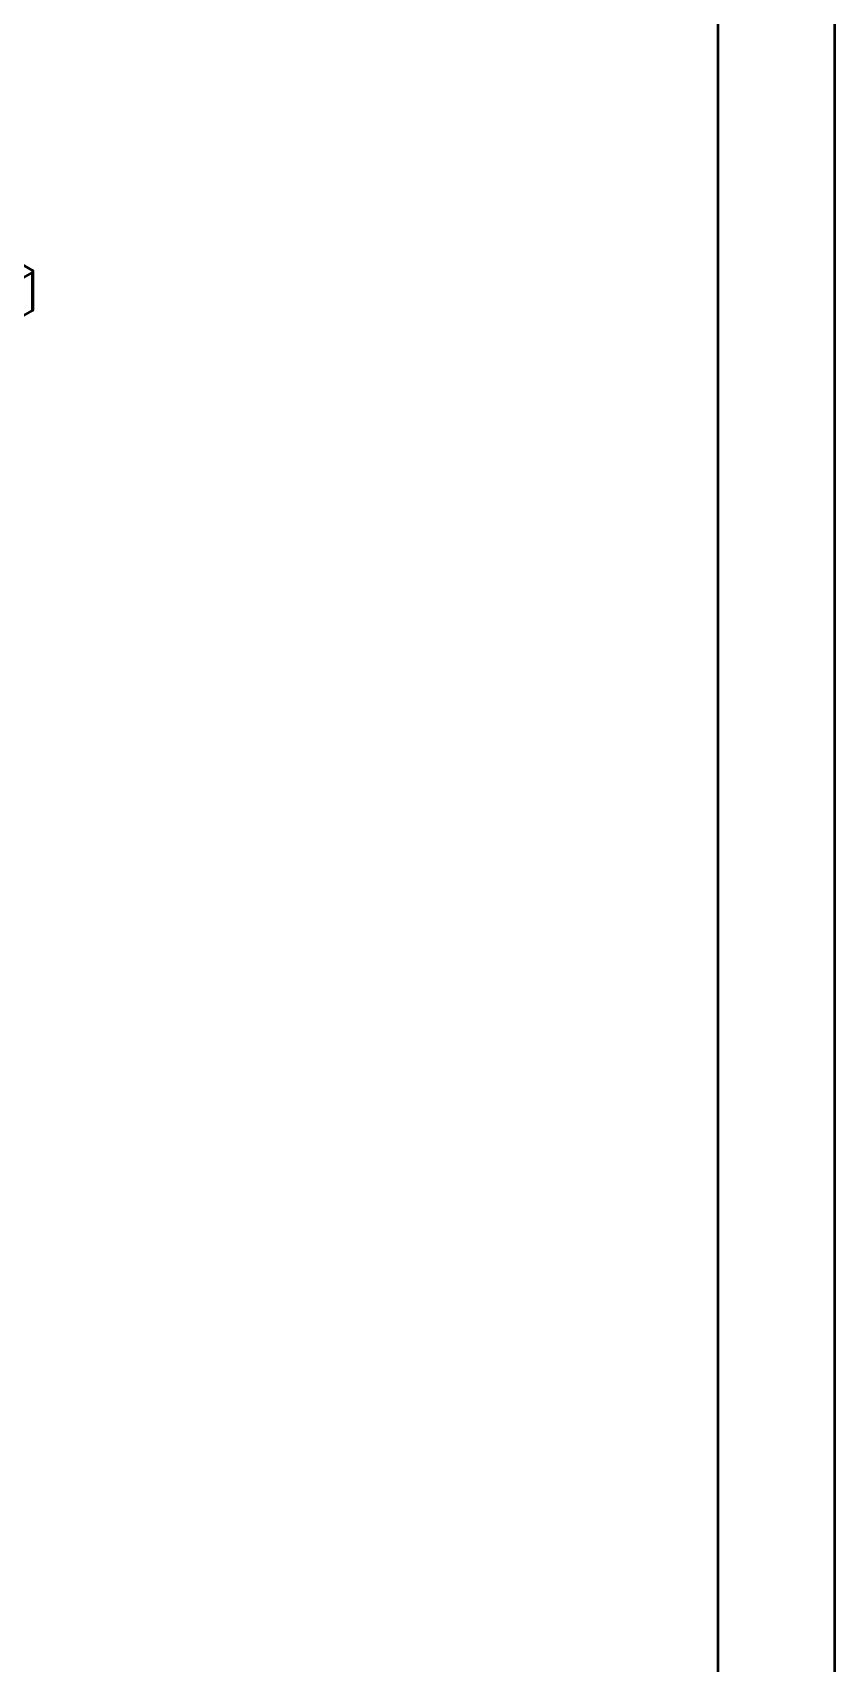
# Model space of a CAD drawing. Header units: millimetres. Extents: x 32504 to 36677, y 41990 to 42879.
# Drawn here: x 33624.6 to 33693.3, y 42294.4 to 42434.4 of the extents above; entities that cross this region are included whole.
import ezdxf

# ---------------------------------------------------------------- set-up
doc = ezdxf.new("R2010")
doc.units = ezdxf.units.MM
doc.layers.add('Net_dam', color=7, linetype='Continuous', lineweight=50)

msp = doc.modelspace()

# ---------------------------------------------------------------- linework, layer by layer
at = {"layer": 'Net_dam'}
for p, q in [((33617.4627, 42418.1178), (33624.558, 42414.0218)), ((33618.3284, 42410.2622), (33624.558, 42413.8585)), ((33624.558, 42410.5923), (33624.558, 42413.8585)), ((33624.6166, 42410.674), (33624.6166, 42413.9401)), ((33618.3284, 42406.996), (33624.558, 42410.5923))]:
    msp.add_line(p, q, dxfattribs=at)
for points in [[(32504.3347, 42014.3719), (32504.3347, 42855.3719), (33693.3347, 42855.3719), (33693.3347, 42014.3719), (32504.3347, 42014.3719)], [(32524.3347, 42024.3719), (32524.3347, 42845.3719), (33683.3347, 42845.3719), (33683.3347, 42024.3719)]]:
    msp.add_lwpolyline(points, close=True, dxfattribs=at)
for centre, radius, start, end in [((33624.527, 42413.9401), 0.0873, 290.783421, 69.216579), ((33624.5165, 42410.6839), 0.1006, 294.374658, 354.305201)]:
    msp.add_arc(centre, radius, start, end, dxfattribs=at)

doc.saveas('drawing.dxf')
